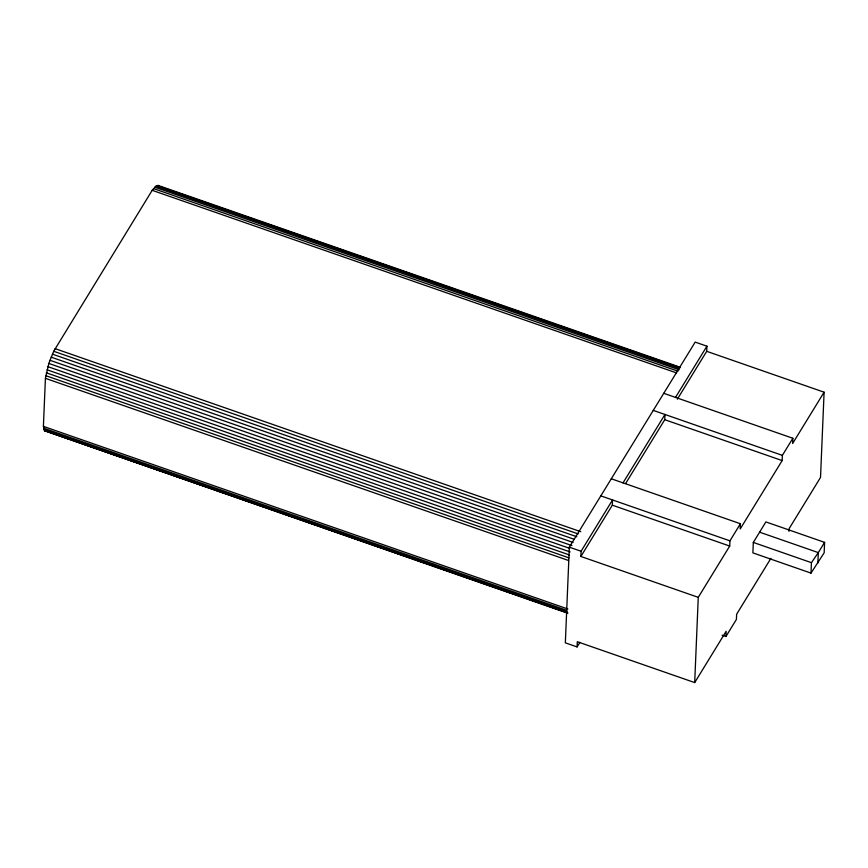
<?xml version="1.0" encoding="UTF-8"?>
<svg xmlns="http://www.w3.org/2000/svg" width="868" height="868" viewBox="0 0 868 868"><rect width="100%" height="100%" fill="white"/><g stroke="black" fill="none" stroke-linecap="round" stroke-linejoin="round"><path stroke-width="1.3" d="M567.835 613.264L44.442 430.658L43.4 426.372L45.418 378.339L48.814 363.442L53.707 351.28L152.182 190.32L155.969 186.186L158.019 185.416L159.538 186.294M677.344 399.193L706.704 351.323L706.921 346.191L695.181 342.101L569.343 547.155L565.339 642.841L577.079 646.931L579.878 642.374M577.079 646.931L577.296 641.712L694.693 682.584L726.147 631.296L725.93 636.515L722.1 635.192M580.866 556.464L581.083 551.245L612.548 499.957L612.331 505.176L580.866 556.464L698.263 597.347L694.693 682.584M625.611 483.53L664.758 419.7L664.975 414.481L623.029 482.868M698.263 597.347L729.717 546.059L729.934 540.84L740.426 523.74L611.289 478.778M740.426 523.74L740.209 528.959L782.155 460.582L782.372 455.364L792.853 438.264L663.727 393.302M753.315 542.435L752.881 552.873L810.994 573.108L824.166 552.797L824.6 542.359L765.901 521.918L753.315 542.435L811.439 562.67L810.994 573.108M788.958 531.335L789.066 528.731L820.52 477.443L824.101 392.195L706.704 351.323M792.853 438.264L792.636 443.483L824.101 392.195M817.873 563.05L818.307 552.612L824.6 542.359M675.456 397.479L706.921 346.191M770.892 558.363L736.639 614.208L736.411 619.426L725.93 636.515M811.439 562.67L818.307 552.612L759.609 532.171M46.926 431.363L45.125 431.309M158.019 185.416L679.894 367.131M157.054 185.589L680.208 367.761M155.969 186.186L679.123 368.358M154.775 187.184L679.21 369.801M153.506 188.573L677.941 371.189M152.182 190.32L676.617 372.936M653.235 410.39L782.372 455.364M664.758 419.7L782.155 460.582M600.808 495.867L729.934 540.84M612.331 505.176L729.717 546.059M55.064 348.643L580.779 531.704M53.707 351.28L578.131 533.896M52.373 354.133L576.808 536.739M51.103 357.139L574.258 539.31M49.91 360.263L573.064 542.435M48.814 363.442L571.969 545.614M569.343 547.155L581.083 551.245M47.838 366.632L569.712 548.359M47.002 369.768L570.146 551.939M46.308 372.795L569.462 554.967M45.776 375.67L568.931 557.842M45.418 378.339L568.562 560.511M43.4 426.372L567.835 608.989M43.574 428.163L566.728 610.334M43.921 429.606L567.075 611.777M48.207 431.808L69.95 439.382M75.071 441.161L167.166 473.234M172.276 475.013L264.382 507.075M269.492 508.865L361.587 540.927M369.258 543.607L458.803 574.779M466.474 577.448L556.008 608.631M563.69 611.3L567.52 612.634M44.442 430.658L567.596 612.819"/></g></svg>
